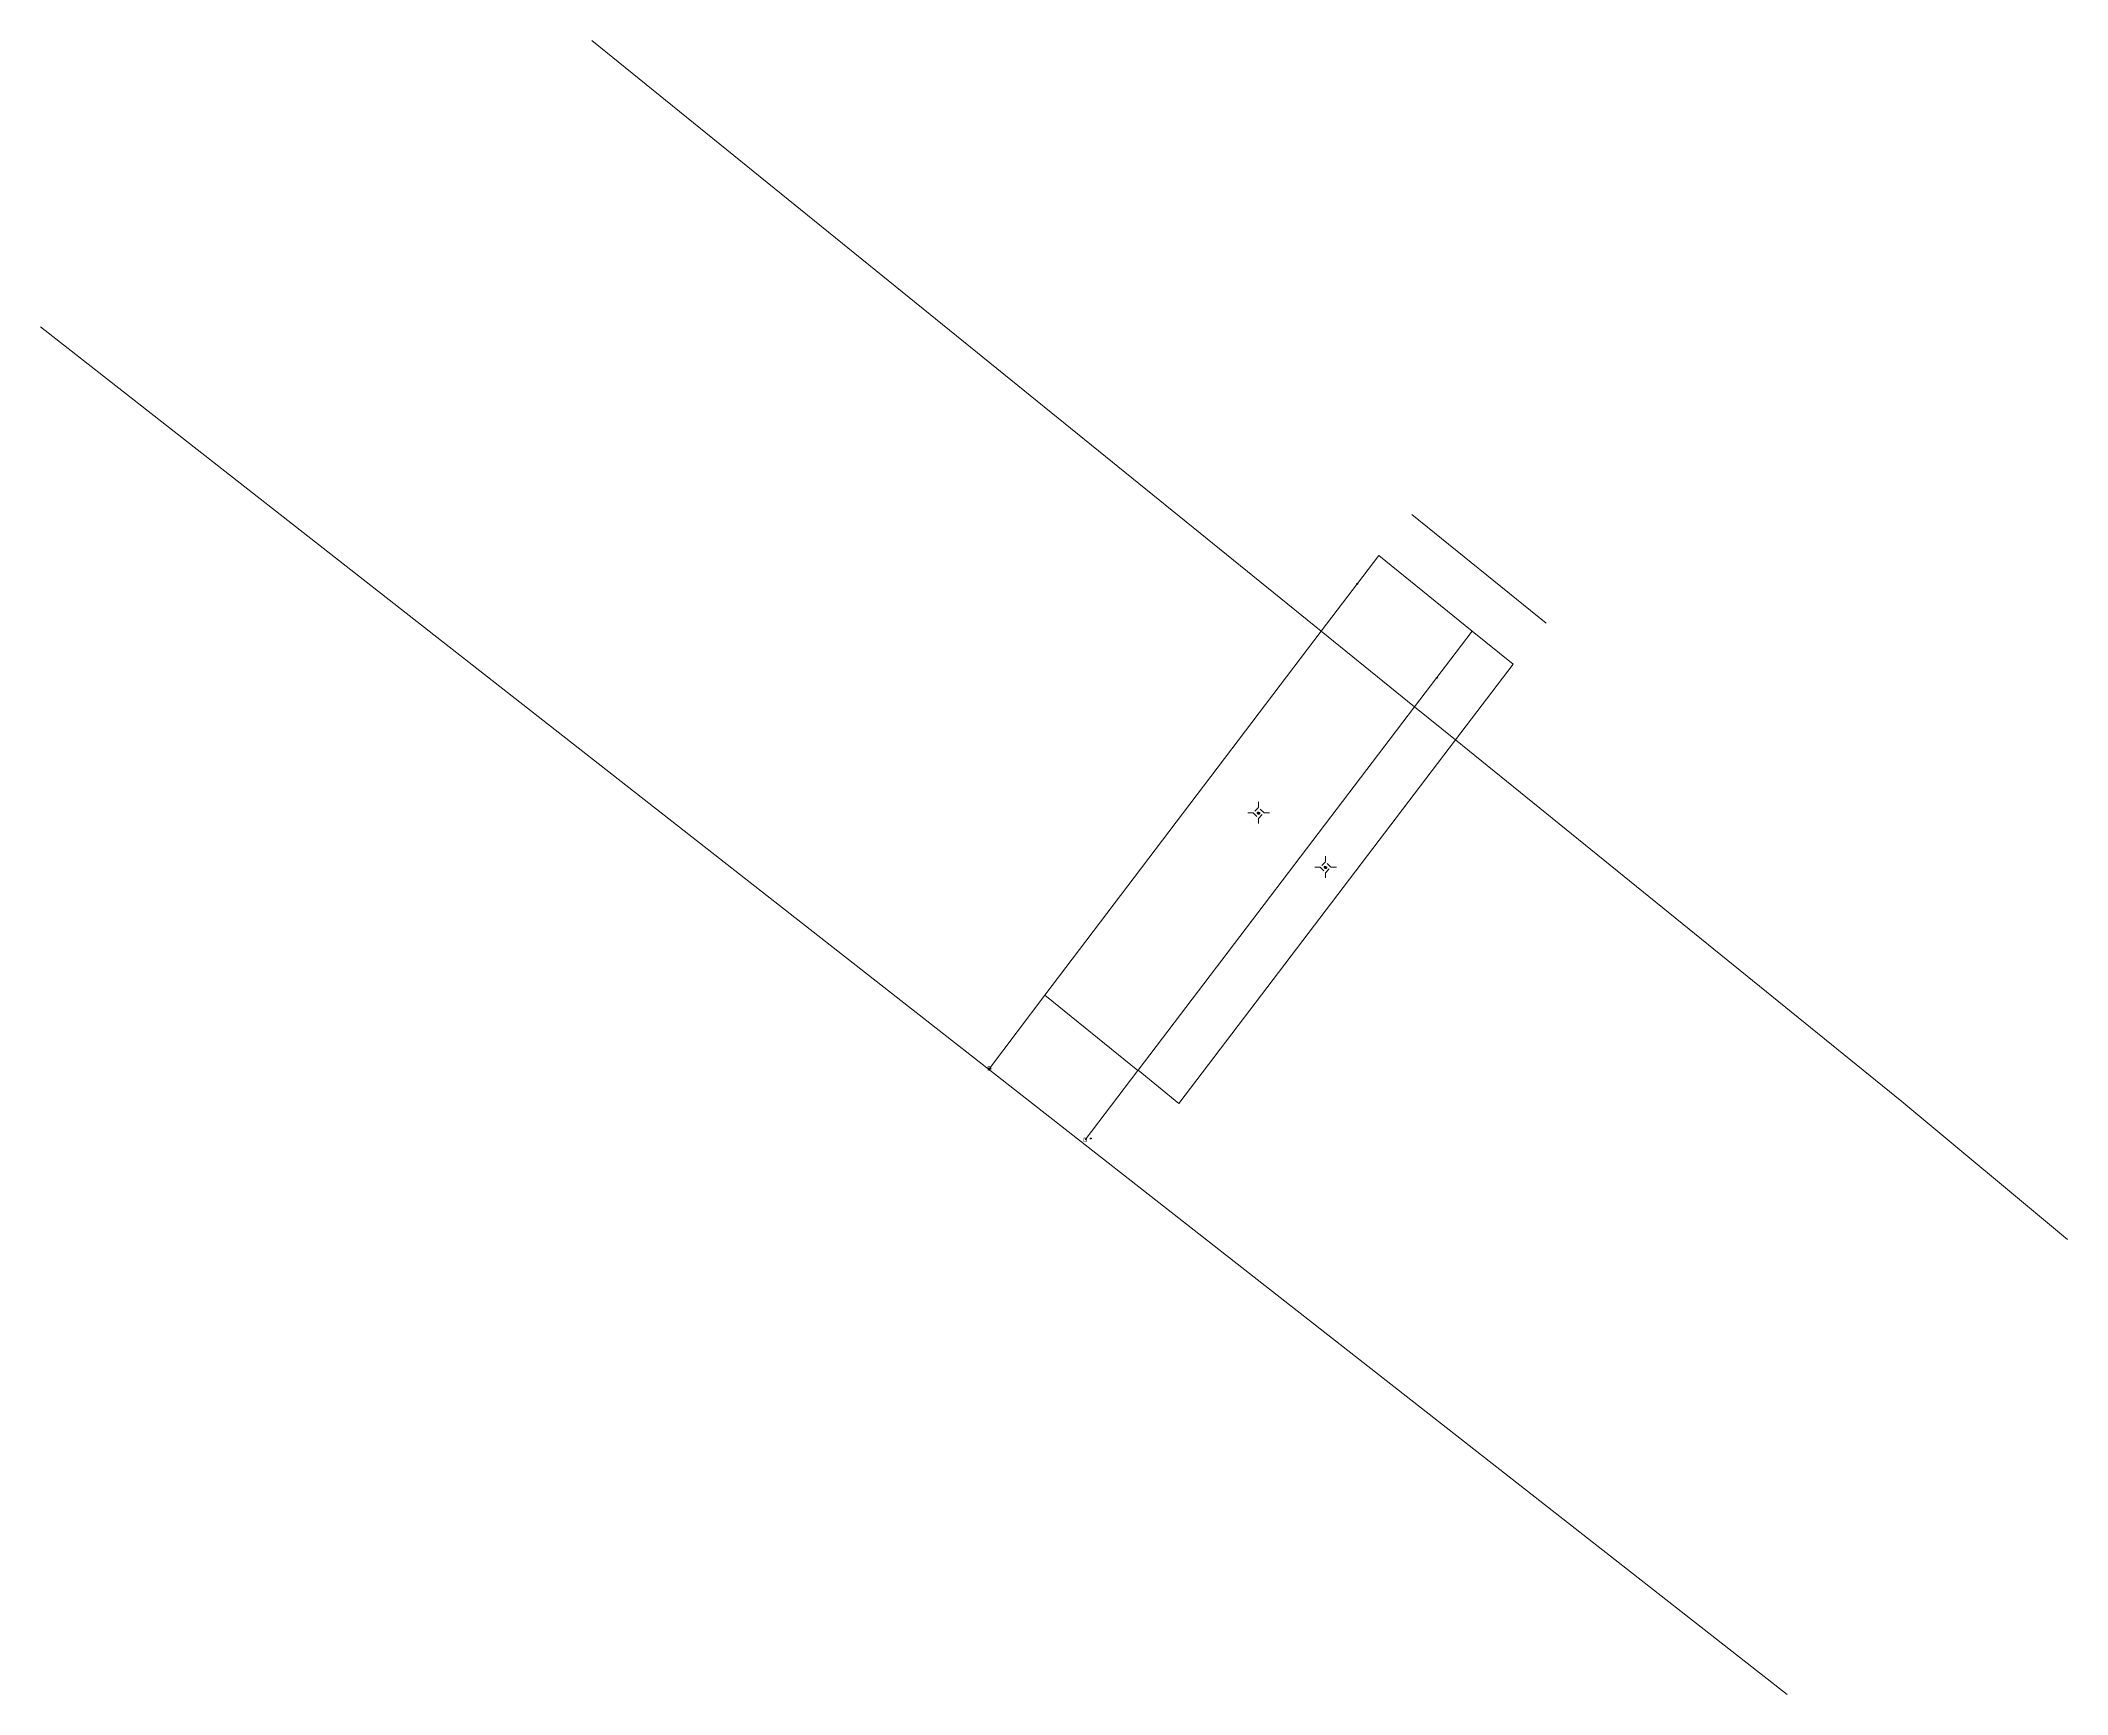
# Model space of a CAD drawing. Header units: metres. Extents: x 550948 to 551944, y 1839589 to 1840902.
# Drawn here: x 550948.1 to 551179.4, y 1840713.4 to 1840902.1 of the extents above.
import ezdxf
from ezdxf.enums import TextEntityAlignment as Align

# ---------------------------------------------------------------- set-up
doc = ezdxf.new("R2010")
doc.units = ezdxf.units.M
doc.header["$LTSCALE"] = 0.2
doc.header["$PDMODE"] = 32
doc.header["$PDSIZE"] = 0.1
doc.linetypes.add('MEDIUM_DASHED', pattern=[4.5, 3, -1.5])
for name, color, linetype in [('1', 7, 'Continuous'), ('63', 7, 'Continuous'), ('7', 7, 'Continuous')]:
    doc.layers.add(name, color=color, linetype=linetype)
for name, color, linetype, lineweight in [('10', 7, 'Continuous', 13), ('11', 7, 'MEDIUM_DASHED', 13), ('30', 7, 'Continuous', 13)]:
    doc.layers.add(name, color=color, linetype=linetype, lineweight=lineweight)

msp = doc.modelspace()

# ---------------------------------------------------------------- hatches: boundary and pattern name
at = {"layer": '11'}
for points in [[(551087.2498, 1840813.96, 1), (551086.9498, 1840813.96, 1)], [(551094.8898, 1840807.76, 1), (551094.5898, 1840807.76, 1)]]:
    msp.add_hatch(color=256, dxfattribs=at).paths.add_polyline_path(points)

# ---------------------------------------------------------------- linework, layer by layer
at = {"layer": '10'}
for p, q in [((551104.6, 1840848.01), (551119.92, 1840835.61)), ((551062.71, 1840793.15), (551094.25, 1840834.69)), ((551104.9, 1840826.07), (551111.49, 1840834.72)), ((551073.34, 1840784.59), (551104.9, 1840826.07)), ((551056.37, 1840784.79), (551062.71, 1840793.15)), ((551062.71, 1840793.15), (551073.32, 1840784.56)), ((551067.3, 1840776.65), (551073.32, 1840784.56)), ((551073.32, 1840784.56), (551073.34, 1840784.59))]:
    msp.add_line(p, q, dxfattribs=at)
for points in [[(551094.25, 1840834.69), (551100.83, 1840843.35), (551111.49, 1840834.72)], [(551109.56, 1840822.29), (551116.15, 1840830.95), (551111.49, 1840834.72), (551111.51, 1840834.75)], [(551073.34, 1840784.59), (551078, 1840780.81), (551109.56, 1840822.29)]]:
    msp.add_lwpolyline(points, dxfattribs=at)
at = {"layer": '11'}
for p, q in [((551087.1, 1840815.21), (551087.1, 1840814.58)), ((551086.48, 1840813.96), (551085.85, 1840813.96)), ((551087.1, 1840813.34), (551087.1, 1840812.71)), ((551088.35, 1840813.96), (551087.72, 1840813.96)), ((551094.12, 1840807.76), (551093.49, 1840807.76)), ((551094.74, 1840809.01), (551094.74, 1840808.38)), ((551095.99, 1840807.76), (551095.36, 1840807.76)), ((551094.74, 1840807.14), (551094.74, 1840806.51))]:
    msp.add_line(p, q, dxfattribs=at)
for points in [[(551087.1, 1840814.58), (551086.48, 1840813.96), (551087.1, 1840813.34), (551087.72, 1840813.96)], [(551094.74, 1840808.38), (551094.12, 1840807.76), (551094.74, 1840807.14), (551095.36, 1840807.76)]]:
    msp.add_lwpolyline(points, close=True, dxfattribs=at)
for centre in [(551087.0998, 1840813.96), (551094.7398, 1840807.76)]:
    msp.add_circle(centre, 0.15, dxfattribs=at)
at = {"layer": '30'}
for p, q in [((551011, 1840902.1), (551094.25, 1840834.69)), ((550948.06, 1840869.43), (551147.44, 1840713.37)), ((551094.25, 1840834.69), (551104.9, 1840826.07)), ((551104.9, 1840826.07), (551109.56, 1840822.29))]:
    msp.add_line(p, q, dxfattribs=at)
msp.add_lwpolyline([(551109.56, 1840822.29), (551160.51, 1840781.04), (551179.43, 1840765.27)], dxfattribs=at)
at = {"layer": '7'}
for p in [(551098.35, 1840840.1), (551098.36, 1840840.1), (551107.44, 1840829.38), (551107.45, 1840829.38), (551056.37, 1840784.79), (551056.39, 1840784.8), (551067.94, 1840776.81), (551067.95, 1840776.81)]:
    msp.add_point(p, dxfattribs=at)

# ---------------------------------------------------------------- texts
at = {"layer": '1', "width": 0.85}
for p in [(551056.38, 1840784.54), (551067.31, 1840776.4)]:
    msp.add_text('D', height=0.5, dxfattribs=at).set_placement(p, align=Align.CENTER)
at = {"layer": '63'}
msp.add_text('D', height=0.01, dxfattribs=at).set_placement((551101.7449, 1840813.16), align=Align.CENTER)
msp.add_text('D', height=0.01, dxfattribs=at).set_placement((551101.7449, 1840813.16), align=Align.CENTER)

doc.saveas('drawing.dxf')
